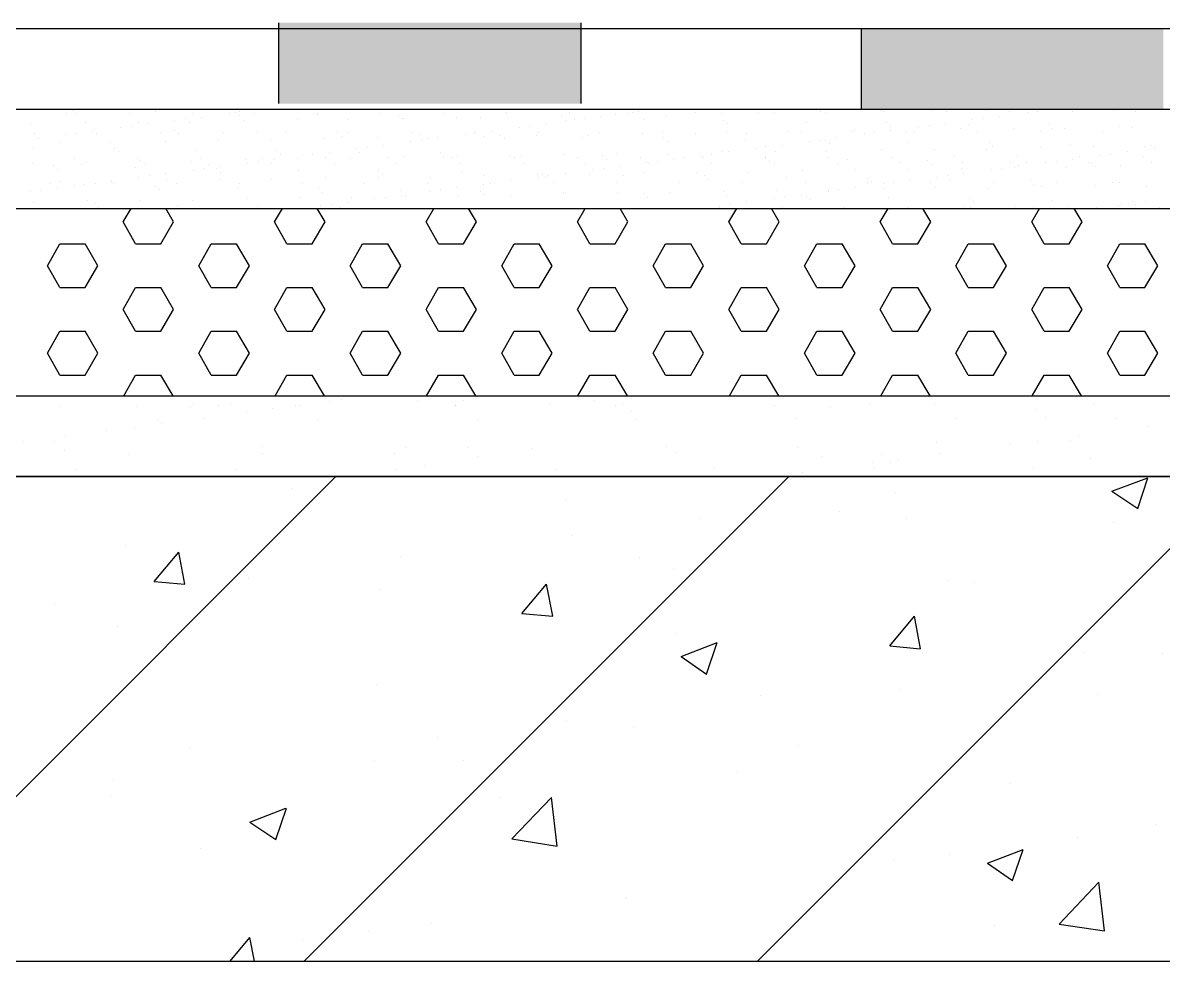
# Model space of a CAD drawing. Header units: metres. Extents: x 0 to 277, y 0 to 184.
# Drawn here: x 175.55 to 195.88, y 82.61 to 99.34 of the extents above; entities that cross this region are included whole.
import ezdxf

# ---------------------------------------------------------------- set-up
doc = ezdxf.new("R2010")
doc.units = ezdxf.units.M

msp = doc.modelspace()

# ---------------------------------------------------------------- linework, layer by layer
for p, q in [((156.8, 99.24), (242.48, 99.24)), ((180.11, 99.34), (180.11, 97.9)), ((185.5, 99.34), (185.5, 97.9)), ((190.5, 99.24), (190.5, 97.8)), ((156.8, 97.8), (242.48, 97.8)), ((176.33, 97.72), (176.33, 97.72)), ((176.44, 97.78), (176.44, 97.78)), ((176.51, 97.72), (176.51, 97.72)), ((177.45, 97.72), (177.45, 97.72)), ((177.91, 97.75), (177.91, 97.75)), ((178.45, 97.63), (178.45, 97.63)), ((178.57, 97.73), (178.57, 97.73)), ((178.74, 97.66), (178.74, 97.66)), ((179.23, 97.73), (179.23, 97.73)), ((179.35, 97.74), (179.35, 97.74)), ((179.41, 97.68), (179.41, 97.68)), ((179.42, 97.75), (179.42, 97.75)), ((179.69, 97.73), (179.69, 97.73)), ((179.71, 97.79), (179.71, 97.79)), ((180.44, 97.61), (180.44, 97.61)), ((180.81, 97.73), (180.81, 97.73)), ((180.81, 97.7), (180.81, 97.7)), ((181.36, 97.61), (181.36, 97.61)), ((181.93, 97.73), (181.93, 97.73)), ((182.25, 97.69), (182.25, 97.69)), ((182.32, 97.63), (182.32, 97.63)), ((182.34, 97.64), (182.34, 97.64)), ((183.05, 97.73), (183.05, 97.73)), ((183.28, 97.66), (183.28, 97.66)), ((183.71, 97.66), (183.71, 97.66)), ((184.18, 97.74), (184.18, 97.74)), ((184.2, 97.65), (184.2, 97.65)), ((185.15, 97.65), (185.15, 97.65)), ((185.17, 97.69), (185.17, 97.69)), ((185.3, 97.74), (185.3, 97.74)), ((185.38, 97.61), (185.38, 97.61)), ((185.56, 97.63), (185.56, 97.63)), ((185.86, 97.67), (185.86, 97.67)), ((186.11, 97.7), (186.11, 97.7)), ((186.35, 97.73), (186.35, 97.73)), ((186.42, 97.74), (186.42, 97.74)), ((186.53, 97.76), (186.53, 97.76)), ((186.61, 97.62), (186.61, 97.62)), ((186.83, 97.8), (186.83, 97.8)), ((187.03, 97.69), (187.03, 97.69)), ((187.54, 97.74), (187.54, 97.74)), ((188.01, 97.73), (188.01, 97.73)), ((188.66, 97.74), (188.66, 97.74)), ((188.95, 97.74), (188.95, 97.74)), ((189.78, 97.75), (189.78, 97.75)), ((189.87, 97.74), (189.87, 97.74)), ((190.84, 97.77), (190.84, 97.77)), ((190.9, 97.75), (190.9, 97.75)), ((191.78, 97.78), (191.78, 97.78)), ((192.02, 97.75), (192.02, 97.75)), ((192.49, 97.61), (192.49, 97.61)), ((192.68, 97.64), (192.68, 97.64)), ((192.71, 97.78), (192.71, 97.78)), ((192.97, 97.67), (192.97, 97.67)), ((193.14, 97.75), (193.14, 97.75)), ((193.46, 97.74), (193.46, 97.74)), ((193.65, 97.76), (193.65, 97.76)), ((194.27, 97.75), (194.27, 97.75)), ((195.01, 97.77), (195.01, 97.77)), ((195.39, 97.76), (195.39, 97.76)), ((175.69, 97.52), (175.69, 97.52)), ((176.66, 97.56), (176.66, 97.56)), ((176.8, 97.41), (176.8, 97.41)), ((176.82, 97.43), (176.82, 97.43)), ((177.29, 97.47), (177.29, 97.47)), ((177.48, 97.5), (177.48, 97.5)), ((177.61, 97.57), (177.61, 97.57)), ((177.77, 97.54), (177.77, 97.54)), ((178.26, 97.6), (178.26, 97.6)), ((178.26, 97.42), (178.26, 97.42)), ((178.53, 97.57), (178.53, 97.57)), ((179.5, 97.6), (179.5, 97.6)), ((183.92, 97.41), (183.92, 97.41)), ((184.41, 97.48), (184.41, 97.48)), ((184.59, 97.5), (184.59, 97.5)), ((184.89, 97.54), (184.89, 97.54)), ((185.22, 97.59), (185.22, 97.59)), ((188.05, 97.6), (188.05, 97.6)), ((188.12, 97.54), (188.12, 97.54)), ((189.52, 97.57), (189.52, 97.57)), ((190.38, 97.42), (190.38, 97.42)), ((190.96, 97.56), (190.96, 97.56)), ((191.02, 97.5), (191.02, 97.5)), ((191.03, 97.42), (191.03, 97.42)), ((191.3, 97.41), (191.3, 97.41)), ((191.52, 97.48), (191.52, 97.48)), ((191.71, 97.51), (191.71, 97.51)), ((192, 97.55), (192, 97.55)), ((192.27, 97.45), (192.27, 97.45)), ((192.42, 97.53), (192.42, 97.53)), ((193.21, 97.46), (193.21, 97.46)), ((193.86, 97.52), (193.86, 97.52)), ((193.92, 97.45), (193.92, 97.45)), ((194.13, 97.45), (194.13, 97.45)), ((194.81, 97.41), (194.81, 97.41)), ((195.11, 97.49), (195.11, 97.49)), ((195.32, 97.48), (195.32, 97.48)), ((175.75, 97.37), (175.75, 97.37)), ((175.83, 97.28), (175.83, 97.28)), ((176.32, 97.35), (176.32, 97.35)), ((176.51, 97.37), (176.51, 97.37)), ((176.87, 97.37), (176.87, 97.37)), ((178, 97.38), (178, 97.38)), ((178.09, 97.23), (178.09, 97.23)), ((178.33, 97.36), (178.33, 97.36)), ((179.04, 97.25), (179.04, 97.25)), ((179.12, 97.38), (179.12, 97.38)), ((179.73, 97.39), (179.73, 97.39)), ((179.96, 97.24), (179.96, 97.24)), ((180.24, 97.38), (180.24, 97.38)), ((180.93, 97.28), (180.93, 97.28)), ((181.17, 97.38), (181.17, 97.38)), ((181.23, 97.32), (181.23, 97.32)), ((181.36, 97.38), (181.36, 97.38)), ((181.87, 97.29), (181.87, 97.29)), ((182.47, 97.22), (182.47, 97.22)), ((182.48, 97.38), (182.48, 97.38)), ((182.63, 97.34), (182.63, 97.34)), ((182.66, 97.25), (182.66, 97.25)), ((182.79, 97.28), (182.79, 97.28)), ((182.95, 97.29), (182.95, 97.29)), ((183.44, 97.35), (183.44, 97.35)), ((183.6, 97.39), (183.6, 97.39)), ((183.63, 97.38), (183.63, 97.38)), ((183.76, 97.32), (183.76, 97.32)), ((184.07, 97.33), (184.07, 97.33)), ((184.14, 97.27), (184.14, 97.27)), ((184.71, 97.33), (184.71, 97.33)), ((184.72, 97.39), (184.72, 97.39)), ((185.53, 97.3), (185.53, 97.3)), ((185.63, 97.33), (185.63, 97.33)), ((185.84, 97.39), (185.84, 97.39)), ((186.6, 97.36), (186.6, 97.36)), ((186.96, 97.39), (186.96, 97.39)), ((186.97, 97.29), (186.97, 97.29)), ((187.04, 97.23), (187.04, 97.23)), ((187.54, 97.37), (187.54, 97.37)), ((188.09, 97.39), (188.09, 97.39)), ((188.43, 97.26), (188.43, 97.26)), ((188.46, 97.37), (188.46, 97.37)), ((189.21, 97.4), (189.21, 97.4)), ((189.44, 97.4), (189.44, 97.4)), ((189.58, 97.23), (189.58, 97.23)), ((189.77, 97.25), (189.77, 97.25)), ((189.87, 97.24), (189.87, 97.24)), ((190.06, 97.29), (190.06, 97.29)), ((190.33, 97.4), (190.33, 97.4)), ((190.55, 97.36), (190.55, 97.36)), ((190.74, 97.38), (190.74, 97.38)), ((191.34, 97.21), (191.34, 97.21)), ((191.45, 97.4), (191.45, 97.4)), ((192.57, 97.4), (192.57, 97.4)), ((193.69, 97.4), (193.69, 97.4)), ((175.74, 97.12), (175.74, 97.12)), ((176.2, 97.2), (176.2, 97.2)), ((177.12, 97.2), (177.12, 97.2)), ((177.18, 97.1), (177.18, 97.1)), ((177.25, 97.04), (177.25, 97.04)), ((178.64, 97.07), (178.64, 97.07)), ((180.08, 97.06), (180.08, 97.06)), ((180.15, 97), (180.15, 97)), ((181.01, 97.03), (181.01, 97.03)), ((181.5, 97.1), (181.5, 97.1)), ((181.55, 97.03), (181.55, 97.03)), ((181.69, 97.12), (181.69, 97.12)), ((181.98, 97.16), (181.98, 97.16)), ((182.99, 97.02), (182.99, 97.02)), ((186.14, 97.01), (186.14, 97.01)), ((187.06, 97), (187.06, 97)), ((187.83, 97), (187.83, 97)), ((188.03, 97.04), (188.03, 97.04)), ((188.13, 97.04), (188.13, 97.04)), ((188.62, 97.1), (188.62, 97.1)), ((188.8, 97.13), (188.8, 97.13)), ((188.97, 97.05), (188.97, 97.05)), ((189.1, 97.16), (189.1, 97.16)), ((189.89, 97.04), (189.89, 97.04)), ((189.94, 97.18), (189.94, 97.18)), ((190.87, 97.08), (190.87, 97.08)), ((191.81, 97.09), (191.81, 97.09)), ((192.73, 97.09), (192.73, 97.09)), ((192.78, 97.2), (192.78, 97.2)), ((192.84, 97.14), (192.84, 97.14)), ((193.7, 97.12), (193.7, 97.12)), ((194.24, 97.17), (194.24, 97.17)), ((194.64, 97.13), (194.64, 97.13)), ((194.95, 97), (194.95, 97)), ((195.24, 97.04), (195.24, 97.04)), ((195.56, 97.13), (195.56, 97.13)), ((195.68, 97.16), (195.68, 97.16)), ((195.73, 97.11), (195.73, 97.11)), ((195.74, 97.09), (195.74, 97.09)), ((175.72, 96.83), (175.72, 96.83)), ((176.47, 96.92), (176.47, 96.92)), ((176.62, 96.82), (176.62, 96.82)), ((176.69, 96.87), (176.69, 96.87)), ((177.59, 96.92), (177.59, 96.92)), ((177.63, 96.88), (177.63, 96.88)), ((177.74, 96.82), (177.74, 96.82)), ((178.55, 96.87), (178.55, 96.87)), ((178.71, 96.92), (178.71, 96.92)), ((178.86, 96.82), (178.86, 96.82)), ((179.52, 96.91), (179.52, 96.91)), ((179.56, 96.84), (179.56, 96.84)), ((179.75, 96.87), (179.75, 96.87)), ((179.83, 96.92), (179.83, 96.92)), ((179.98, 96.83), (179.98, 96.83)), ((180.04, 96.9), (180.04, 96.9)), ((180.47, 96.92), (180.47, 96.92)), ((180.53, 96.97), (180.53, 96.97)), ((180.72, 96.99), (180.72, 96.99)), ((180.95, 96.93), (180.95, 96.93)), ((181.1, 96.83), (181.1, 96.83)), ((181.39, 96.92), (181.39, 96.92)), ((182.07, 96.93), (182.07, 96.93)), ((182.22, 96.83), (182.22, 96.83)), ((182.36, 96.95), (182.36, 96.95)), ((183.05, 96.96), (183.05, 96.96)), ((183.19, 96.93), (183.19, 96.93)), ((183.3, 96.96), (183.3, 96.96)), ((183.35, 96.83), (183.35, 96.83)), ((184.22, 96.96), (184.22, 96.96)), ((184.31, 96.93), (184.31, 96.93)), ((184.45, 96.98), (184.45, 96.98)), ((184.47, 96.83), (184.47, 96.83)), ((185.19, 96.99), (185.19, 96.99)), ((185.44, 96.93), (185.44, 96.93)), ((185.59, 96.84), (185.59, 96.84)), ((185.89, 96.97), (185.89, 96.97)), ((185.96, 96.91), (185.96, 96.91)), ((186.56, 96.94), (186.56, 96.94)), ((186.68, 96.85), (186.68, 96.85)), ((186.71, 96.84), (186.71, 96.84)), ((186.86, 96.87), (186.86, 96.87)), ((187.16, 96.91), (187.16, 96.91)), ((187.35, 96.94), (187.35, 96.94)), ((187.65, 96.97), (187.65, 96.97)), ((187.68, 96.94), (187.68, 96.94)), ((187.83, 96.84), (187.83, 96.84)), ((188.79, 96.93), (188.79, 96.93)), ((188.8, 96.94), (188.8, 96.94)), ((188.86, 96.87), (188.86, 96.87)), ((188.95, 96.84), (188.95, 96.84)), ((189.92, 96.94), (189.92, 96.94)), ((190.07, 96.84), (190.07, 96.84)), ((190.25, 96.9), (190.25, 96.9)), ((191.04, 96.94), (191.04, 96.94)), ((191.19, 96.85), (191.19, 96.85)), ((191.69, 96.88), (191.69, 96.88)), ((191.76, 96.82), (191.76, 96.82)), ((192.16, 96.95), (192.16, 96.95)), ((192.31, 96.85), (192.31, 96.85)), ((193.16, 96.85), (193.16, 96.85)), ((193.28, 96.95), (193.28, 96.95)), ((193.44, 96.85), (193.44, 96.85)), ((193.79, 96.85), (193.79, 96.85)), ((193.98, 96.87), (193.98, 96.87)), ((194.27, 96.91), (194.27, 96.91)), ((194.4, 96.95), (194.4, 96.95)), ((194.56, 96.85), (194.56, 96.85)), ((194.6, 96.84), (194.6, 96.84)), ((194.76, 96.98), (194.76, 96.98)), ((195.13, 96.8), (195.13, 96.8)), ((195.53, 96.95), (195.53, 96.95)), ((195.68, 96.85), (195.68, 96.85)), ((176.1, 96.79), (176.1, 96.79)), ((176.17, 96.73), (176.17, 96.73)), ((177.56, 96.76), (177.56, 96.76)), ((177.81, 96.61), (177.81, 96.61)), ((178.1, 96.65), (178.1, 96.65)), ((178.59, 96.71), (178.59, 96.71)), ((178.78, 96.74), (178.78, 96.74)), ((179, 96.74), (179, 96.74)), ((179.07, 96.78), (179.07, 96.78)), ((179.07, 96.68), (179.07, 96.68)), ((180.46, 96.71), (180.46, 96.71)), ((181.9, 96.7), (181.9, 96.7)), ((181.97, 96.64), (181.97, 96.64)), ((183.37, 96.67), (183.37, 96.67)), ((183.79, 96.62), (183.79, 96.62)), ((184.73, 96.64), (184.73, 96.64)), ((184.81, 96.66), (184.81, 96.66)), ((184.87, 96.6), (184.87, 96.6)), ((184.93, 96.61), (184.93, 96.61)), ((185.22, 96.65), (185.22, 96.65)), ((185.65, 96.63), (185.65, 96.63)), ((185.71, 96.72), (185.71, 96.72)), ((185.9, 96.74), (185.9, 96.74)), ((186.19, 96.78), (186.19, 96.78)), ((186.27, 96.62), (186.27, 96.62)), ((186.62, 96.67), (186.62, 96.67)), ((187.57, 96.68), (187.57, 96.68)), ((187.71, 96.61), (187.71, 96.61)), ((188.49, 96.68), (188.49, 96.68)), ((189.46, 96.71), (189.46, 96.71)), ((190.4, 96.72), (190.4, 96.72)), ((191.32, 96.72), (191.32, 96.72)), ((192.04, 96.62), (192.04, 96.62)), ((192.29, 96.75), (192.29, 96.75)), ((192.33, 96.66), (192.33, 96.66)), ((192.82, 96.72), (192.82, 96.72)), ((193.01, 96.75), (193.01, 96.75)), ((193.24, 96.76), (193.24, 96.76)), ((193.3, 96.79), (193.3, 96.79)), ((194.16, 96.76), (194.16, 96.76)), ((194.66, 96.78), (194.66, 96.78)), ((176.04, 96.47), (176.04, 96.47)), ((176.17, 96.39), (176.17, 96.39)), ((176.22, 96.51), (176.22, 96.51)), ((176.48, 96.44), (176.48, 96.44)), ((176.65, 96.46), (176.65, 96.46)), ((176.84, 96.48), (176.84, 96.48)), ((177.13, 96.52), (177.13, 96.52)), ((177.14, 96.5), (177.14, 96.5)), ((177.17, 96.47), (177.17, 96.47)), ((177.62, 96.59), (177.62, 96.59)), ((177.92, 96.43), (177.92, 96.43)), ((178.12, 96.54), (178.12, 96.54)), ((178.29, 96.47), (178.29, 96.47)), ((179.06, 96.55), (179.06, 96.55)), ((179.38, 96.4), (179.38, 96.4)), ((179.41, 96.48), (179.41, 96.48)), ((179.98, 96.55), (179.98, 96.55)), ((180.53, 96.48), (180.53, 96.48)), ((180.95, 96.58), (180.95, 96.58)), ((181.65, 96.48), (181.65, 96.48)), ((181.89, 96.59), (181.89, 96.59)), ((182.77, 96.48), (182.77, 96.48)), ((182.82, 96.59), (182.82, 96.59)), ((183.28, 96.4), (183.28, 96.4)), ((183.77, 96.46), (183.77, 96.46)), ((183.89, 96.48), (183.89, 96.48)), ((183.96, 96.49), (183.96, 96.49)), ((184.25, 96.53), (184.25, 96.53)), ((184.74, 96.59), (184.74, 96.59)), ((185.01, 96.49), (185.01, 96.49)), ((186.13, 96.49), (186.13, 96.49)), ((187.26, 96.49), (187.26, 96.49)), ((187.78, 96.55), (187.78, 96.55)), ((188.38, 96.49), (188.38, 96.49)), ((189.17, 96.58), (189.17, 96.58)), ((189.5, 96.49), (189.5, 96.49)), ((190.4, 96.4), (190.4, 96.4)), ((190.61, 96.57), (190.61, 96.57)), ((190.62, 96.5), (190.62, 96.5)), ((190.68, 96.51), (190.68, 96.51)), ((190.89, 96.47), (190.89, 96.47)), ((191.07, 96.49), (191.07, 96.49)), ((191.37, 96.53), (191.37, 96.53)), ((191.74, 96.5), (191.74, 96.5)), ((191.83, 96.4), (191.83, 96.4)), ((191.85, 96.59), (191.85, 96.59)), ((192.07, 96.54), (192.07, 96.54)), ((192.75, 96.39), (192.75, 96.39)), ((192.86, 96.5), (192.86, 96.5)), ((193.51, 96.52), (193.51, 96.52)), ((193.58, 96.46), (193.58, 96.46)), ((193.72, 96.43), (193.72, 96.43)), ((193.98, 96.5), (193.98, 96.5)), ((194.67, 96.44), (194.67, 96.44)), ((194.98, 96.49), (194.98, 96.49)), ((195.1, 96.5), (195.1, 96.5)), ((195.59, 96.43), (195.59, 96.43)), ((175.69, 96.33), (175.69, 96.33)), ((175.87, 96.35), (175.87, 96.35)), ((177.99, 96.37), (177.99, 96.37)), ((179.55, 96.21), (179.55, 96.21)), ((180.49, 96.23), (180.49, 96.23)), ((180.82, 96.38), (180.82, 96.38)), ((180.89, 96.32), (180.89, 96.32)), ((181.41, 96.22), (181.41, 96.22)), ((181.83, 96.21), (181.83, 96.21)), ((182.02, 96.23), (182.02, 96.23)), ((182.28, 96.35), (182.28, 96.35)), ((182.31, 96.27), (182.31, 96.27)), ((182.38, 96.26), (182.38, 96.26)), ((182.8, 96.33), (182.8, 96.33)), ((182.99, 96.36), (182.99, 96.36)), ((183.32, 96.27), (183.32, 96.27)), ((183.72, 96.34), (183.72, 96.34)), ((183.79, 96.28), (183.79, 96.28)), ((184.24, 96.26), (184.24, 96.26)), ((185.19, 96.31), (185.19, 96.31)), ((185.22, 96.3), (185.22, 96.3)), ((186.16, 96.31), (186.16, 96.31)), ((186.63, 96.3), (186.63, 96.3)), ((186.69, 96.23), (186.69, 96.23)), ((187.08, 96.31), (187.08, 96.31)), ((188.05, 96.34), (188.05, 96.34)), ((188.09, 96.26), (188.09, 96.26)), ((188.95, 96.21), (188.95, 96.21)), ((188.99, 96.35), (188.99, 96.35)), ((189.13, 96.24), (189.13, 96.24)), ((189.43, 96.28), (189.43, 96.28)), ((189.53, 96.25), (189.53, 96.25)), ((189.6, 96.19), (189.6, 96.19)), ((189.92, 96.35), (189.92, 96.35)), ((189.92, 96.34), (189.92, 96.34)), ((190.1, 96.36), (190.1, 96.36)), ((190.89, 96.38), (190.89, 96.38)), ((190.99, 96.22), (190.99, 96.22)), ((192.43, 96.21), (192.43, 96.21)), ((156.85, 96.03), (242.46, 96.03)), ((175.74, 96.14), (175.74, 96.14)), ((176.71, 96.17), (176.71, 96.17)), ((176.84, 96.11), (176.84, 96.11)), ((176.9, 96.05), (176.9, 96.05)), ((177.34, 95.79), (177.48, 96.03)), ((177.65, 96.18), (177.65, 96.18)), ((178.24, 95.79), (178.1, 96.03)), ((178.3, 96.08), (178.3, 96.08)), ((178.57, 96.18), (178.57, 96.18)), ((179.74, 96.07), (179.74, 96.07)), ((180.04, 95.79), (180.18, 96.03)), ((180.94, 95.79), (180.8, 96.03)), ((180.86, 96.08), (180.86, 96.08)), ((181.05, 96.1), (181.05, 96.1)), ((181.2, 96.04), (181.2, 96.04)), ((181.34, 96.14), (181.34, 96.14)), ((182.74, 95.79), (182.88, 96.03)), ((183.64, 95.79), (183.5, 96.03)), ((184.61, 96.03), (184.61, 96.03)), ((185.44, 95.79), (185.58, 96.03)), ((185.73, 96.03), (185.73, 96.03)), ((186.34, 95.79), (186.2, 96.03)), ((186.85, 96.03), (186.85, 96.03)), ((187.97, 96.04), (187.97, 96.04)), ((187.98, 96.08), (187.98, 96.08)), ((188.14, 95.79), (188.28, 96.03)), ((188.17, 96.11), (188.17, 96.11)), ((188.46, 96.15), (188.46, 96.15)), ((189.04, 95.79), (188.9, 96.03)), ((189.09, 96.04), (189.09, 96.04)), ((190.21, 96.04), (190.21, 96.04)), ((190.84, 95.79), (190.98, 96.03)), ((191.33, 96.04), (191.33, 96.04)), ((191.74, 95.79), (191.6, 96.03)), ((192.32, 96.06), (192.32, 96.06)), ((192.45, 96.04), (192.45, 96.04)), ((192.5, 96.15), (192.5, 96.15)), ((193.26, 96.07), (193.26, 96.07)), ((193.54, 95.79), (193.68, 96.03)), ((193.57, 96.05), (193.57, 96.05)), ((193.89, 96.18), (193.89, 96.18)), ((194.18, 96.07), (194.18, 96.07)), ((194.44, 95.79), (194.3, 96.03)), ((194.7, 96.05), (194.7, 96.05)), ((195.09, 96.09), (195.09, 96.09)), ((195.15, 96.1), (195.15, 96.1)), ((195.28, 96.11), (195.28, 96.11)), ((195.33, 96.16), (195.33, 96.16)), ((195.4, 96.1), (195.4, 96.1)), ((195.57, 96.15), (195.57, 96.15)), ((195.82, 96.05), (195.82, 96.05)), ((177.56, 95.4), (177.34, 95.79)), ((178.01, 95.4), (178.24, 95.79)), ((180.26, 95.4), (180.04, 95.79)), ((180.71, 95.4), (180.94, 95.79)), ((182.96, 95.4), (182.74, 95.79)), ((183.41, 95.4), (183.64, 95.79)), ((185.66, 95.4), (185.44, 95.79)), ((186.11, 95.4), (186.34, 95.79)), ((188.36, 95.4), (188.14, 95.79)), ((188.81, 95.4), (189.04, 95.79)), ((191.06, 95.4), (190.84, 95.79)), ((191.51, 95.4), (191.74, 95.79)), ((193.76, 95.4), (193.54, 95.79)), ((194.21, 95.4), (194.44, 95.79)), ((175.99, 95.01), (176.21, 95.4)), ((176.21, 95.4), (176.66, 95.4)), ((176.89, 95.01), (176.66, 95.4)), ((177.56, 95.4), (178.01, 95.4)), ((178.69, 95.01), (178.91, 95.4)), ((178.91, 95.4), (179.36, 95.4)), ((179.59, 95.01), (179.36, 95.4)), ((180.26, 95.4), (180.71, 95.4)), ((181.39, 95.01), (181.61, 95.4)), ((181.61, 95.4), (182.06, 95.4)), ((182.29, 95.01), (182.06, 95.4)), ((182.96, 95.4), (183.41, 95.4)), ((184.09, 95.01), (184.31, 95.4)), ((184.31, 95.4), (184.76, 95.4)), ((184.99, 95.01), (184.76, 95.4)), ((185.66, 95.4), (186.11, 95.4)), ((186.79, 95.01), (187.01, 95.4)), ((187.01, 95.4), (187.46, 95.4)), ((187.69, 95.01), (187.46, 95.4)), ((188.36, 95.4), (188.81, 95.4)), ((189.49, 95.01), (189.71, 95.4)), ((189.71, 95.4), (190.16, 95.4)), ((190.39, 95.01), (190.16, 95.4)), ((191.06, 95.4), (191.51, 95.4)), ((192.19, 95.01), (192.41, 95.4)), ((192.41, 95.4), (192.86, 95.4)), ((193.09, 95.01), (192.86, 95.4)), ((193.76, 95.4), (194.21, 95.4)), ((194.89, 95.01), (195.11, 95.4)), ((195.11, 95.4), (195.56, 95.4)), ((195.79, 95.01), (195.56, 95.4)), ((176.21, 94.62), (175.99, 95.01)), ((176.66, 94.62), (176.89, 95.01)), ((178.91, 94.62), (178.69, 95.01)), ((179.36, 94.62), (179.59, 95.01)), ((181.61, 94.62), (181.39, 95.01)), ((182.06, 94.62), (182.29, 95.01)), ((184.31, 94.62), (184.09, 95.01)), ((184.76, 94.62), (184.99, 95.01)), ((187.01, 94.62), (186.79, 95.01)), ((187.46, 94.62), (187.69, 95.01)), ((189.71, 94.62), (189.49, 95.01)), ((190.16, 94.62), (190.39, 95.01)), ((192.41, 94.62), (192.19, 95.01)), ((192.86, 94.62), (193.09, 95.01)), ((195.11, 94.62), (194.89, 95.01)), ((195.56, 94.62), (195.79, 95.01)), ((176.21, 94.62), (176.66, 94.62)), ((177.34, 94.23), (177.56, 94.62)), ((177.56, 94.62), (178.01, 94.62)), ((178.24, 94.23), (178.01, 94.62)), ((178.91, 94.62), (179.36, 94.62)), ((180.04, 94.23), (180.26, 94.62)), ((180.26, 94.62), (180.71, 94.62)), ((180.94, 94.23), (180.71, 94.62)), ((181.61, 94.62), (182.06, 94.62)), ((182.74, 94.23), (182.96, 94.62)), ((182.96, 94.62), (183.41, 94.62)), ((183.64, 94.23), (183.41, 94.62)), ((184.31, 94.62), (184.76, 94.62)), ((185.44, 94.23), (185.66, 94.62)), ((185.66, 94.62), (186.11, 94.62)), ((186.34, 94.23), (186.11, 94.62)), ((187.01, 94.62), (187.46, 94.62)), ((188.14, 94.23), (188.36, 94.62)), ((188.36, 94.62), (188.81, 94.62)), ((189.04, 94.23), (188.81, 94.62)), ((189.71, 94.62), (190.16, 94.62)), ((190.84, 94.23), (191.06, 94.62)), ((191.06, 94.62), (191.51, 94.62)), ((191.74, 94.23), (191.51, 94.62)), ((192.41, 94.62), (192.86, 94.62)), ((193.54, 94.23), (193.76, 94.62)), ((193.76, 94.62), (194.21, 94.62)), ((194.44, 94.23), (194.21, 94.62)), ((195.11, 94.62), (195.56, 94.62)), ((177.56, 93.84), (177.34, 94.23)), ((178.01, 93.84), (178.24, 94.23)), ((180.26, 93.84), (180.04, 94.23)), ((180.71, 93.84), (180.94, 94.23)), ((182.96, 93.84), (182.74, 94.23)), ((183.41, 93.84), (183.64, 94.23)), ((185.66, 93.84), (185.44, 94.23)), ((186.11, 93.84), (186.34, 94.23)), ((188.36, 93.84), (188.14, 94.23)), ((188.81, 93.84), (189.04, 94.23)), ((191.06, 93.84), (190.84, 94.23)), ((191.51, 93.84), (191.74, 94.23)), ((193.76, 93.84), (193.54, 94.23)), ((194.21, 93.84), (194.44, 94.23)), ((175.99, 93.45), (176.21, 93.84)), ((176.21, 93.84), (176.66, 93.84)), ((176.89, 93.45), (176.66, 93.84)), ((177.56, 93.84), (178.01, 93.84)), ((178.69, 93.45), (178.91, 93.84)), ((178.91, 93.84), (179.36, 93.84)), ((179.59, 93.45), (179.36, 93.84)), ((180.26, 93.84), (180.71, 93.84)), ((181.39, 93.45), (181.61, 93.84)), ((181.61, 93.84), (182.06, 93.84)), ((182.29, 93.45), (182.06, 93.84)), ((182.96, 93.84), (183.41, 93.84)), ((184.09, 93.45), (184.31, 93.84)), ((184.31, 93.84), (184.76, 93.84)), ((184.99, 93.45), (184.76, 93.84)), ((185.66, 93.84), (186.11, 93.84)), ((186.79, 93.45), (187.01, 93.84)), ((187.01, 93.84), (187.46, 93.84)), ((187.69, 93.45), (187.46, 93.84)), ((188.36, 93.84), (188.81, 93.84)), ((189.49, 93.45), (189.71, 93.84)), ((189.71, 93.84), (190.16, 93.84)), ((190.39, 93.45), (190.16, 93.84)), ((191.06, 93.84), (191.51, 93.84)), ((192.19, 93.45), (192.41, 93.84)), ((192.41, 93.84), (192.86, 93.84)), ((193.09, 93.45), (192.86, 93.84)), ((193.76, 93.84), (194.21, 93.84)), ((194.89, 93.45), (195.11, 93.84)), ((195.11, 93.84), (195.56, 93.84)), ((195.79, 93.45), (195.56, 93.84)), ((176.21, 93.06), (175.99, 93.45)), ((176.66, 93.06), (176.89, 93.45)), ((178.91, 93.06), (178.69, 93.45)), ((179.36, 93.06), (179.59, 93.45)), ((181.61, 93.06), (181.39, 93.45)), ((182.06, 93.06), (182.29, 93.45)), ((184.31, 93.06), (184.09, 93.45)), ((184.76, 93.06), (184.99, 93.45)), ((187.01, 93.06), (186.79, 93.45)), ((187.46, 93.06), (187.69, 93.45)), ((189.71, 93.06), (189.49, 93.45)), ((190.16, 93.06), (190.39, 93.45)), ((192.41, 93.06), (192.19, 93.45)), ((192.86, 93.06), (193.09, 93.45)), ((195.11, 93.06), (194.89, 93.45)), ((195.56, 93.06), (195.79, 93.45)), ((176.21, 93.06), (176.66, 93.06)), ((177.35, 92.69), (177.56, 93.06)), ((177.56, 93.06), (178.01, 93.06)), ((178.23, 92.69), (178.01, 93.06)), ((178.91, 93.06), (179.36, 93.06)), ((180.05, 92.69), (180.26, 93.06)), ((180.26, 93.06), (180.71, 93.06)), ((180.93, 92.69), (180.71, 93.06)), ((181.61, 93.06), (182.06, 93.06)), ((182.75, 92.69), (182.96, 93.06)), ((182.96, 93.06), (183.41, 93.06)), ((183.63, 92.69), (183.41, 93.06)), ((184.31, 93.06), (184.76, 93.06)), ((185.45, 92.69), (185.66, 93.06)), ((185.66, 93.06), (186.11, 93.06)), ((186.33, 92.69), (186.11, 93.06)), ((187.01, 93.06), (187.46, 93.06)), ((188.15, 92.69), (188.36, 93.06)), ((188.36, 93.06), (188.81, 93.06)), ((189.03, 92.69), (188.81, 93.06)), ((189.71, 93.06), (190.16, 93.06)), ((190.85, 92.69), (191.06, 93.06)), ((191.06, 93.06), (191.51, 93.06)), ((191.73, 92.69), (191.51, 93.06)), ((192.41, 93.06), (192.86, 93.06)), ((193.55, 92.69), (193.76, 93.06)), ((193.76, 93.06), (194.21, 93.06)), ((194.43, 92.69), (194.21, 93.06)), ((195.11, 93.06), (195.56, 93.06)), ((156.8, 92.69), (242.48, 92.69)), ((178.59, 92.53), (178.59, 92.53)), ((178.87, 92.68), (178.87, 92.68)), ((179.25, 92.53), (179.25, 92.53)), ((181.01, 92.58), (181.01, 92.58)), ((181.23, 92.62), (181.23, 92.62)), ((182.58, 92.6), (182.58, 92.6)), ((183.4, 92.61), (183.4, 92.61)), ((184.95, 92.54), (184.95, 92.54)), ((185.74, 92.6), (185.74, 92.6)), ((186.24, 92.56), (186.24, 92.56)), ((188.21, 92.68), (188.21, 92.68)), ((188.21, 92.68), (188.21, 92.68)), ((190.64, 92.55), (190.64, 92.55)), ((191.81, 92.53), (191.81, 92.53)), ((194.65, 92.53), (194.65, 92.53)), ((176.2, 92.5), (176.2, 92.5)), ((177.57, 92.5), (177.57, 92.5)), ((178.54, 92.49), (178.54, 92.49)), ((179.04, 92.52), (179.04, 92.52)), ((179.53, 92.39), (179.53, 92.39)), ((180.01, 92.46), (180.01, 92.46)), ((180.42, 92.51), (180.42, 92.51)), ((180.49, 92.52), (180.49, 92.52)), ((180.49, 92.52), (180.49, 92.52)), ((183.26, 92.51), (183.26, 92.51)), ((183.27, 92.51), (183.27, 92.51)), ((186.11, 92.52), (186.11, 92.52)), ((186.41, 92.41), (186.41, 92.41)), ((188.96, 92.52), (188.96, 92.52)), ((189.96, 92.48), (189.96, 92.48)), ((193.61, 92.45), (193.61, 92.45)), ((177.55, 92.13), (177.55, 92.13)), ((177.95, 92.26), (177.95, 92.26)), ((178.02, 92.19), (178.02, 92.19)), ((178.77, 92.29), (178.77, 92.29)), ((180.8, 92.26), (180.8, 92.26)), ((183.65, 92.27), (183.65, 92.27)), ((186.5, 92.27), (186.5, 92.27)), ((189.34, 92.28), (189.34, 92.28)), ((192.19, 92.28), (192.19, 92.28)), ((193.78, 92.3), (193.78, 92.3)), ((195.04, 92.29), (195.04, 92.29)), ((195.62, 92.14), (195.62, 92.14)), ((176.31, 91.97), (176.31, 91.97)), ((177.05, 92.07), (177.05, 92.07)), ((194.38, 91.98), (194.38, 91.98)), ((175.56, 91.87), (175.56, 91.87)), ((175.56, 91.87), (175.56, 91.87)), ((176.12, 91.87), (176.12, 91.87)), ((176.29, 91.72), (176.29, 91.72)), ((179.83, 91.79), (179.83, 91.79)), ((182.37, 91.76), (182.37, 91.76)), ((183.49, 91.76), (183.49, 91.76)), ((184.64, 91.75), (184.64, 91.75)), ((187.03, 91.78), (187.03, 91.78)), ((189.37, 91.77), (189.37, 91.77)), ((191.84, 91.86), (191.84, 91.86)), ((193.16, 91.82), (193.16, 91.82)), ((193.64, 91.88), (193.64, 91.88)), ((194.24, 91.89), (194.24, 91.89)), ((177.44, 91.64), (177.44, 91.64)), ((179.83, 91.67), (179.83, 91.67)), ((182.17, 91.66), (182.17, 91.66)), ((183.66, 91.61), (183.66, 91.61)), ((187.21, 91.68), (187.21, 91.68)), ((189.79, 91.6), (189.79, 91.6)), ((190.87, 91.65), (190.87, 91.65)), ((191.17, 91.56), (191.17, 91.56)), ((191.92, 91.66), (191.92, 91.66)), ((194.58, 91.57), (194.58, 91.57)), ((176.5, 91.37), (176.5, 91.37)), ((179.34, 91.37), (179.34, 91.37)), ((182.19, 91.38), (182.19, 91.38)), ((182.71, 91.45), (182.71, 91.45)), ((185.04, 91.38), (185.04, 91.38)), ((187.89, 91.39), (187.89, 91.39)), ((189.46, 91.33), (189.46, 91.33)), ((190.7, 91.5), (190.7, 91.5)), ((190.73, 91.39), (190.73, 91.39)), ((191.03, 91.5), (191.03, 91.5)), ((193.58, 91.4), (193.58, 91.4)), ((156.8, 91.25), (242.48, 91.25)), ((242.48, 91.25), (156.86, 91.25)), ((172.49, 82.61), (181.13, 91.25)), ((180.57, 82.61), (189.21, 91.25)), ((188.65, 82.61), (197.29, 91.25)), ((194.97, 90.99), (195.61, 91.23)), ((195.43, 90.68), (195.61, 91.23)), ((180.35, 91.04), (180.35, 91.04)), ((191.11, 90.96), (191.11, 90.96)), ((194.97, 90.99), (195.43, 90.68)), ((185.23, 90.84), (185.23, 90.84)), ((187.64, 90.5), (187.64, 90.5)), ((190.11, 90.63), (190.11, 90.63)), ((191.3, 90.5), (191.3, 90.5)), ((194.99, 90.43), (194.99, 90.43)), ((185.35, 90.2), (185.35, 90.2)), ((177.39, 90.02), (177.39, 90.02)), ((177.89, 89.38), (178.33, 89.9)), ((178.44, 89.33), (178.33, 89.9)), ((182.28, 89.82), (182.28, 89.82)), ((186.55, 89.81), (186.55, 89.81)), ((187.16, 89.61), (187.16, 89.61)), ((177.89, 89.38), (178.44, 89.33)), ((179.58, 89.44), (179.58, 89.44)), ((184.45, 88.81), (184.89, 89.33)), ((185, 88.76), (184.89, 89.33)), ((192.04, 89.4), (192.04, 89.4)), ((192.52, 89.37), (192.52, 89.37)), ((181.93, 89.23), (181.93, 89.23)), ((176.11, 88.98), (176.11, 88.98)), ((184.45, 88.81), (185, 88.76)), ((191.01, 88.23), (191.45, 88.76)), ((191.56, 88.18), (191.45, 88.76)), ((177.23, 88.58), (177.23, 88.58)), ((187.19, 88.46), (187.19, 88.46)), ((187.29, 88.04), (187.93, 88.29)), ((187.74, 87.73), (187.93, 88.29)), ((191.01, 88.23), (191.55, 88.18)), ((194.47, 88.11), (194.47, 88.11)), ((195.88, 88.1), (195.88, 88.1)), ((187.29, 88.04), (187.74, 87.73)), ((181.85, 87.54), (181.85, 87.54)), ((191.18, 87.45), (191.18, 87.45)), ((188.7, 87.35), (188.7, 87.35)), ((194.71, 87.36), (194.71, 87.36)), ((185.24, 86.9), (185.24, 86.9)), ((176.52, 86.63), (176.52, 86.63)), ((186.44, 86.77), (186.44, 86.77)), ((182.95, 86.59), (182.95, 86.59)), ((189.38, 86.45), (189.38, 86.45)), ((178.53, 86.4), (178.53, 86.4)), ((181.82, 86.18), (181.82, 86.18)), ((183.41, 86.19), (183.41, 86.19)), ((177.17, 85.83), (177.17, 85.83)), ((188.29, 85.98), (188.29, 85.98)), ((193.17, 85.78), (193.17, 85.78)), ((177.12, 85.54), (177.12, 85.54)), ((184.05, 85.53), (184.05, 85.53)), ((184.27, 84.79), (184.98, 85.53)), ((185.08, 84.66), (184.98, 85.53)), ((179.6, 85.09), (180.24, 85.34)), ((180.06, 84.78), (180.25, 85.34)), ((179.6, 85.09), (180.06, 84.78)), ((195.77, 85.05), (195.77, 85.05)), ((194.36, 84.81), (194.36, 84.81)), ((178.71, 84.62), (178.71, 84.62)), ((184.27, 84.79), (185.08, 84.66)), ((192.75, 84.36), (193.39, 84.6)), ((193.2, 84.05), (193.39, 84.6)), ((191.07, 84.41), (191.07, 84.41)), ((192.07, 84.51), (192.07, 84.51)), ((192.75, 84.36), (193.2, 84.05)), ((194.03, 83.27), (194.74, 84.02)), ((194.84, 83.15), (194.74, 84.02)), ((186.29, 83.75), (186.29, 83.75)), ((186.32, 83.72), (186.32, 83.72)), ((182.83, 83.29), (182.83, 83.29)), ((192.87, 83.25), (192.87, 83.25)), ((194.03, 83.27), (194.84, 83.15)), ((179.25, 82.61), (179.6, 83.03)), ((179.68, 82.61), (179.6, 83.03)), ((180.54, 82.99), (180.54, 82.99)), ((181.71, 83.14), (181.71, 83.14)), ((156.8, 82.61), (242.48, 82.61)), ((156.86, 82.61), (242.48, 82.61))]:
    msp.add_line(p, q)
for points in [[(180.11, 99.34), (185.5, 99.34), (180.11, 97.9), (185.5, 97.9)], [(190.5, 99.24), (195.89, 99.24), (190.5, 97.8), (195.89, 97.8)]]:
    msp.add_solid(points)

doc.saveas('drawing.dxf')
